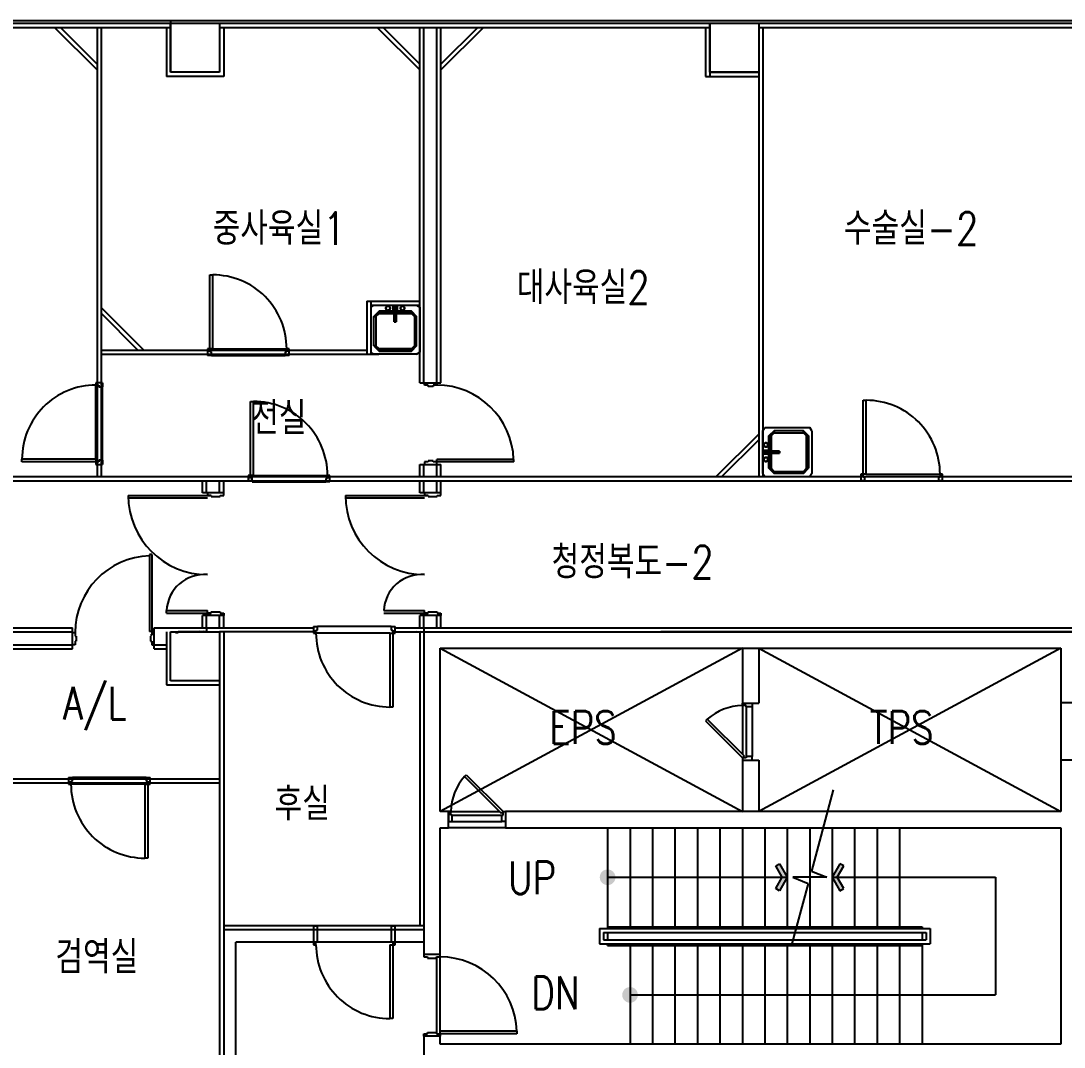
# Model space of a CAD drawing. Header units: millimetres. Extents: x 592430 to 684586, y -483905 to -416366.
# Drawn here: x 658899 to 671673, y -440043 to -427478 of the extents above; entities that cross this region are included whole.
import ezdxf
from ezdxf.enums import TextEntityAlignment as Align

# ---------------------------------------------------------------- set-up
doc = ezdxf.new("R2010")
doc.units = ezdxf.units.MM
doc.header["$LTSCALE"] = 500
for name, color, linetype in [('ARCH', 9, 'Continuous'), ('arch-col', 9, 'Continuous'), ('LAYOUT 변경(방화벽체추가)', 6, 'Continuous'), ('TXT', 7, 'Continuous'), ('동물실', 9, 'Continuous'), ('방화석고', 9, 'Continuous'), ('크린판넬', 4, 'Continuous')]:
    doc.layers.add(name, color=color, linetype=linetype)
doc.styles.add('GHD', font='simple.shx', dxfattribs={"bigfont": 'whgtxt.shx'})

# ---------------------------------------------------------------- blocks, each defined once
blk = doc.blocks.new('SINK')
at = {"layer": '동물실'}
for p, q in [((0, 262), (25, 300)), ((0, 262), (0, -262)), ((25, 300), (575, 300)), ((76, 198), (140, 262)), ((140, 262), (76, 198)), ((498, 262), (140, 262)), ((140, 262), (140, 236)), ((498, 262), (140, 262)), ((140, 236), (140, 262)), ((498, 262), (562, 198)), ((498, 236), (498, 262)), ((498, 262), (562, 198)), ((498, 236), (498, 262)), ((600, 262), (575, 300)), ((600, -262), (600, 262)), ((76, -198), (76, 198)), ((102, 198), (76, 198)), ((76, 198), (76, -198)), ((102, 198), (76, 198)), ((140, 236), (102, 198)), ((102, 198), (140, 236)), ((102, 198), (102, -198)), ((102, -198), (102, 198)), ((140, 236), (498, 236)), ((140, 236), (498, 236)), ((498, 236), (536, 198)), ((536, 198), (498, 236)), ((536, -198), (536, 198)), ((562, 198), (536, 198)), ((536, 198), (536, -198)), ((536, 198), (562, 198)), ((562, 198), (562, -198)), ((562, -198), (562, 198)), ((13, 89), (14, 96)), ((14, 96), (13, 89)), ((13, 89), (14, 96)), ((14, 96), (13, 89)), ((14, 82), (13, 89)), ((13, 89), (14, 82)), ((14, 82), (13, 89)), ((13, 89), (14, 82)), ((25, 13), (13, 25)), ((13, 25), (13, -25)), ((76, 25), (13, 25)), ((25, 13), (13, 25)), ((14, 96), (16, 102)), ((16, 102), (14, 96)), ((14, 96), (16, 102)), ((16, 102), (14, 96)), ((16, 76), (14, 82)), ((14, 82), (16, 76)), ((16, 76), (14, 82)), ((14, 82), (16, 76)), ((16, 102), (20, 107)), ((20, 107), (16, 102)), ((16, 102), (20, 107)), ((20, 107), (16, 102)), ((20, 71), (16, 76)), ((16, 76), (20, 71)), ((20, 71), (16, 76)), ((16, 76), (20, 71)), ((20, 107), (25, 111)), ((25, 111), (20, 107)), ((20, 107), (25, 111)), ((25, 111), (20, 107)), ((25, 67), (20, 71)), ((20, 71), (25, 67)), ((25, 67), (20, 71)), ((20, 71), (25, 67)), ((25, 111), (32, 114)), ((32, 114), (25, 111)), ((25, 111), (32, 114)), ((32, 114), (25, 111)), ((32, 64), (25, 67)), ((25, 67), (32, 64)), ((32, 64), (25, 67)), ((25, 67), (32, 64)), ((25, 13), (25, -13)), ((89, 13), (25, 13)), ((25, 13), (25, -13)), ((25, 13), (64, 13)), ((89, 13), (25, 13)), ((32, 114), (38, 115)), ((38, 115), (32, 114)), ((32, 114), (38, 115)), ((38, 115), (32, 114)), ((38, 64), (32, 64)), ((32, 64), (38, 64)), ((38, 64), (32, 64)), ((32, 64), (38, 64)), ((38, 115), (45, 114)), ((45, 114), (38, 115)), ((38, 115), (45, 114)), ((45, 114), (38, 115)), ((38, 64), (45, 64)), ((45, 64), (38, 64)), ((38, 64), (45, 64)), ((45, 64), (38, 64)), ((45, 114), (51, 111)), ((51, 111), (45, 114)), ((45, 114), (51, 111)), ((51, 111), (45, 114)), ((51, 67), (45, 64)), ((45, 64), (51, 67)), ((51, 67), (45, 64)), ((45, 64), (51, 67)), ((51, 111), (56, 107)), ((56, 107), (51, 111)), ((51, 111), (56, 107)), ((56, 107), (51, 111)), ((56, 71), (51, 67)), ((51, 67), (56, 71)), ((56, 71), (51, 67)), ((51, 67), (56, 71)), ((56, 107), (60, 102)), ((60, 102), (56, 107)), ((56, 107), (60, 102)), ((60, 102), (56, 107)), ((60, 76), (56, 71)), ((56, 71), (60, 76)), ((60, 76), (56, 71)), ((56, 71), (60, 76)), ((60, 102), (63, 96)), ((63, 96), (60, 102)), ((60, 102), (63, 96)), ((63, 96), (60, 102)), ((63, 82), (60, 76)), ((60, 76), (63, 82)), ((63, 82), (60, 76)), ((60, 76), (63, 82)), ((63, 96), (64, 89)), ((64, 89), (63, 96)), ((63, 96), (64, 89)), ((64, 89), (63, 96)), ((64, 89), (63, 82)), ((63, 82), (64, 89)), ((64, 89), (63, 82)), ((63, 82), (64, 89)), ((76, 25), (64, 13)), ((64, 13), (76, 25)), ((64, 13), (64, -13)), ((102, 13), (64, 13)), ((64, 13), (64, -13)), ((102, 13), (64, 13)), ((76, -25), (76, 25)), ((89, 13), (204, 13)), ((89, -13), (89, 13)), ((89, -13), (89, 13)), ((89, 13), (102, 13)), ((102, 13), (89, 13)), ((89, 13), (204, 13)), ((102, 13), (204, 13)), ((102, 13), (102, -13)), ((102, -13), (102, 13)), ((204, 13), (102, 13)), ((204, 13), (204, -13)), ((204, 13), (204, -13)), ((204, -13), (204, 13)), ((204, 13), (204, -13)), ((25, -13), (13, -25)), ((25, -13), (13, -25)), ((13, -25), (76, -25)), ((13, -89), (14, -82)), ((14, -82), (13, -89)), ((13, -89), (14, -82)), ((14, -82), (13, -89)), ((14, -96), (13, -89)), ((13, -89), (14, -96)), ((14, -96), (13, -89)), ((13, -89), (14, -96)), ((14, -82), (16, -76)), ((16, -76), (14, -82)), ((14, -82), (16, -76)), ((16, -76), (14, -82)), ((16, -102), (14, -96)), ((14, -96), (16, -102)), ((16, -102), (14, -96)), ((14, -96), (16, -102)), ((16, -76), (20, -71)), ((20, -71), (16, -76)), ((16, -76), (20, -71)), ((20, -71), (16, -76)), ((20, -107), (16, -102)), ((16, -102), (20, -107)), ((20, -107), (16, -102)), ((16, -102), (20, -107)), ((20, -71), (25, -67)), ((25, -67), (20, -71)), ((20, -71), (25, -67)), ((25, -67), (20, -71)), ((25, -111), (20, -107)), ((20, -107), (25, -111)), ((25, -111), (20, -107)), ((20, -107), (25, -111)), ((25, -13), (89, -13)), ((25, -13), (64, -13)), ((89, -13), (25, -13)), ((25, -67), (32, -64)), ((32, -64), (25, -67)), ((25, -67), (32, -64)), ((32, -64), (25, -67)), ((32, -114), (25, -111)), ((25, -111), (32, -114)), ((32, -114), (25, -111)), ((25, -111), (32, -114)), ((32, -64), (38, -64)), ((38, -64), (32, -64)), ((32, -64), (38, -64)), ((38, -64), (32, -64)), ((38, -115), (32, -114)), ((32, -114), (38, -115)), ((38, -115), (32, -114)), ((32, -114), (38, -115)), ((38, -64), (45, -64)), ((45, -64), (38, -64)), ((38, -64), (45, -64)), ((45, -64), (38, -64)), ((45, -114), (38, -115)), ((38, -115), (45, -114)), ((45, -114), (38, -115)), ((38, -115), (45, -114)), ((45, -64), (51, -67)), ((51, -67), (45, -64)), ((45, -64), (51, -67)), ((51, -67), (45, -64)), ((51, -111), (45, -114)), ((45, -114), (51, -111)), ((51, -111), (45, -114)), ((45, -114), (51, -111)), ((51, -67), (56, -71)), ((56, -71), (51, -67)), ((51, -67), (56, -71)), ((56, -71), (51, -67)), ((56, -107), (51, -111)), ((51, -111), (56, -107)), ((56, -107), (51, -111)), ((51, -111), (56, -107)), ((56, -71), (60, -76)), ((60, -76), (56, -71)), ((56, -71), (60, -76)), ((60, -76), (56, -71)), ((60, -102), (56, -107)), ((56, -107), (60, -102)), ((60, -102), (56, -107)), ((56, -107), (60, -102)), ((60, -76), (63, -82)), ((63, -82), (60, -76)), ((60, -76), (63, -82)), ((63, -82), (60, -76)), ((63, -96), (60, -102)), ((60, -102), (63, -96)), ((63, -96), (60, -102)), ((60, -102), (63, -96)), ((63, -82), (64, -89)), ((63, -82), (64, -89)), ((64, -89), (63, -82)), ((63, -82), (64, -89)), ((64, -89), (63, -96)), ((63, -96), (64, -89)), ((64, -89), (63, -96)), ((63, -96), (64, -89)), ((64, -13), (76, -25)), ((76, -25), (64, -13)), ((64, -13), (102, -13)), ((64, -13), (102, -13)), ((204, -13), (89, -13)), ((102, -13), (89, -13)), ((89, -13), (204, -13)), ((102, -13), (89, -13)), ((204, -13), (102, -13)), ((204, -13), (102, -13)), ((140, -262), (76, -198)), ((76, -198), (102, -198)), ((76, -198), (140, -262)), ((102, -198), (76, -198)), ((102, -198), (140, -236)), ((140, -236), (102, -198)), ((140, -236), (498, -236)), ((140, -262), (140, -236)), ((140, -236), (498, -236)), ((140, -262), (140, -236)), ((562, -198), (498, -262)), ((498, -236), (536, -198)), ((498, -262), (562, -198)), ((536, -198), (498, -236)), ((498, -236), (498, -262)), ((498, -236), (498, -262)), ((536, -198), (562, -198)), ((536, -198), (562, -198)), ((0, -262), (25, -300)), ((25, -300), (575, -300)), ((498, -262), (140, -262)), ((498, -262), (140, -262)), ((600, -262), (575, -300))]:
    blk.add_line(p, q, dxfattribs=at)

msp = doc.modelspace()

# ---------------------------------------------------------------- hatches: boundary and pattern name
at = {"layer": '동물실'}
h = msp.add_hatch(color=9, dxfattribs=at)
edge = h.paths.add_edge_path()
edge.add_arc((666082.8, -437963.5), 96, 360, 540)
edge.add_arc((666082.8, -437963.5), 96, 540, 720)
h = msp.add_hatch(color=9, dxfattribs=at)
edge = h.paths.add_edge_path()
edge.add_arc((666082.8, -437963.5), 96, 360, 540)
edge.add_arc((666082.8, -437963.5), 96, 540, 720)
for points in [[(668187.4, -438128.7), (668141.2, -438102), (668221.2, -437963.5), (668141.2, -437824.9), (668187.4, -437798.2), (668282.8, -437963.5)], [(668187.4, -438128.7), (668141.2, -438102), (668221.2, -437963.5), (668141.2, -437824.9), (668187.4, -437798.2), (668282.8, -437963.5)], [(668928.2, -438128.7), (668974.3, -438102), (668894.3, -437963.5), (668974.3, -437824.9), (668928.2, -437798.2), (668832.8, -437963.5)], [(668928.2, -438128.7), (668974.3, -438102), (668894.3, -437963.5), (668974.3, -437824.9), (668928.2, -437798.2), (668832.8, -437963.5)]]:
    msp.add_hatch(color=9, dxfattribs=at).paths.add_polyline_path(points)
h = msp.add_hatch(color=9, dxfattribs=at)
edge = h.paths.add_edge_path()
edge.add_arc((666357.8, -439403.5), 96, 360, 540)
edge.add_arc((666357.8, -439403.5), 96, 540, 720)
h = msp.add_hatch(color=9, dxfattribs=at)
edge = h.paths.add_edge_path()
edge.add_arc((666357.8, -439403.5), 96, 360, 540)
edge.add_arc((666357.8, -439403.5), 96, 540, 720)

# ---------------------------------------------------------------- linework, layer by layer
at = {"color": 9, "linetype": 'Continuous'}
msp.add_line((661532.7, -447308.5), (661532.7, -438758.5), dxfattribs=at)
at = {"layer": 'ARCH'}
msp.add_line((660282.8, -427478.5), (624832.8, -427478.6), dxfattribs=at)
at = {"layer": 'ARCH', "color": 9}
for p, q in [((660282.8, -427478.5), (624832.8, -427478.6)), ((683962.8, -427478.5), (660282.8, -427478.5))]:
    msp.add_line(p, q, dxfattribs=at)
at = {"layer": 'arch-col', "color": 9}
for p, q in [((660732.8, -427508.5), (661332.8, -427508.5)), ((660732.8, -427508.5), (661332.8, -427508.5)), ((667332.8, -427508.5), (667932.8, -427508.5)), ((667332.8, -427508.5), (667932.8, -427508.5))]:
    msp.add_line(p, q, dxfattribs=at)
at = {"layer": 'LAYOUT 변경(방화벽체추가)', "color": 9, "linetype": 'Continuous'}
for p, q in [((661172.8, -434908.5), (661172.8, -434958.5)), ((663832.8, -434908.5), (663832.8, -434958.5))]:
    msp.add_line(p, q, dxfattribs=at)
at = {"layer": '동물실', "color": 9}
for p, q in [((663782.8, -431908.5), (664042.8, -431908.5)), ((663842.8, -431938.5), (663842.8, -431908.5)), ((663887.8, -431938.5), (663842.8, -431938.5)), ((663887.8, -431953.5), (663887.8, -431938.5)), ((663947.8, -431953.5), (663887.8, -431953.5)), ((663992.8, -431938.5), (663947.8, -431938.5)), ((663947.8, -431938.5), (663947.8, -431953.5)), ((663992.8, -431908.5), (663992.8, -431938.5)), ((663782.8, -432908.5), (664042.8, -432908.5)), ((663887.8, -432878.5), (663842.8, -432878.5)), ((663842.8, -432878.5), (663842.8, -432908.5)), ((663947.8, -432863.5), (663887.8, -432863.5)), ((663887.8, -432863.5), (663887.8, -432878.5)), ((663947.8, -432878.5), (663947.8, -432863.5)), ((663992.8, -432878.5), (663947.8, -432878.5)), ((664932.8, -432848.5), (663992.8, -432848.5)), ((663992.8, -432878.5), (663992.8, -432848.5)), ((664932.8, -432878.5), (663992.8, -432878.5)), ((663992.8, -432908.5), (663992.8, -432878.5)), ((664932.8, -432878.5), (664932.8, -432848.5)), ((660472.8, -434013.5), (660472.8, -434953.5)), ((660502.8, -434013.5), (660472.8, -434013.5)), ((660502.8, -434013.5), (660502.8, -434953.5)), ((660502.8, -434953.5), (660472.8, -434953.5)), ((660532.8, -434953.5), (660502.8, -434953.5)), ((660502.8, -434953.5), (660502.8, -434998.5)), ((660732.8, -434958.5), (661332.8, -434958.5)), ((661082.8, -434943.5), (661082.8, -434943.5)), ((661132.8, -434943.5), (661132.8, -434943.5)), ((661132.8, -434943.5), (661132.8, -434943.5)), ((663482.8, -434958.5), (673857.8, -434958.5)), ((663742.8, -434943.5), (663742.8, -434943.5)), ((663792.8, -434943.5), (663792.8, -434943.5)), ((663792.8, -434943.5), (663792.8, -434943.5)), ((663832.8, -434958.5), (663832.8, -438458.5)), ((671832.8, -434958.5), (666732.8, -434958.5)), ((659532.8, -434968.5), (659562.8, -434968.5)), ((659562.8, -434968.5), (659562.8, -435013.5)), ((659562.8, -435013.5), (659577.8, -435013.5)), ((659577.8, -435073.5), (659562.8, -435073.5)), ((659562.8, -435073.5), (659562.8, -435118.5)), ((659577.8, -435013.5), (659577.8, -435073.5)), ((660502.8, -434998.5), (660487.8, -434998.5)), ((660487.8, -435013.5), (660487.8, -435073.5)), ((660487.8, -435073.5), (660502.8, -435073.5)), ((660502.8, -435073.5), (660502.8, -435118.5)), ((660792.8, -434968.5), (660822.8, -434968.5)), ((659562.8, -435118.5), (659532.8, -435118.5)), ((660502.8, -435118.5), (660532.8, -435118.5)), ((664032.8, -435158.5), (671632.8, -435158.3)), ((664032.8, -437158.5), (664032.8, -435158.5)), ((667733, -435158.3), (664033, -437158.5)), ((664033, -435158.3), (667733, -437158.5)), ((667733, -435158.3), (664033, -437158.5)), ((664033, -435158.3), (667733, -437158.5)), ((667732.8, -435158.5), (667732.8, -435829.8)), ((667932.8, -435158.5), (667932.8, -435829.8)), ((671633, -435158.3), (667933, -437158.5)), ((667933, -435158.3), (671633, -437158.5)), ((671633, -435158.3), (667933, -437158.5)), ((667933, -435158.3), (671633, -437158.5)), ((671632.8, -435158.3), (671632.8, -437158.5)), ((667732.8, -435829.8), (667932.8, -435829.8)), ((667732.8, -435829.8), (667852.8, -435829.8)), ((667732.8, -435859.8), (667732.8, -435829.8)), ((667852.8, -435829.8), (667852.8, -435874.8)), ((671832.6, -435829.7), (671632.6, -435829.7)), ((671832.8, -435829.7), (671632.6, -435829.7)), ((667732.8, -435859.8), (667732.8, -436457.2)), ((667777.8, -435859.8), (667732.8, -435859.8)), ((667777.8, -435874.8), (667777.8, -435859.8)), ((667777.8, -435874.8), (667777.8, -436484.8)), ((667852.8, -435874.8), (667777.8, -435874.8)), ((667852.8, -435874.8), (667852.8, -436484.8)), ((667303.4, -436026.8), (667282.1, -436048.1)), ((667282.1, -436048.1), (667732.8, -436499.8)), ((667303.4, -436026.8), (667754.1, -436478.5)), ((667732.8, -436499.8), (667754.1, -436478.5)), ((667852.8, -436484.8), (667777.8, -436484.8)), ((667777.8, -436484.8), (667777.8, -436499.8)), ((667852.8, -436529.8), (667852.8, -436484.8)), ((667777.8, -436499.8), (667732.8, -436499.8)), ((667732.8, -436499.8), (667732.8, -436529.8)), ((667732.8, -436529.8), (667732.8, -437158.5)), ((667732.8, -436529.8), (667932.8, -436529.8)), ((667732.8, -436529.8), (667852.8, -436529.8)), ((667932.8, -436529.8), (667932.8, -437158.5)), ((671832.6, -436529.7), (671632.6, -436529.7)), ((671832.8, -436529.7), (671632.6, -436529.7)), ((664329.8, -436729.1), (664351.1, -436707.8)), ((664329.8, -436729.1), (664351.1, -436707.8)), ((664329.8, -436729.1), (664781.5, -437179.8)), ((664329.8, -436729.1), (664781.5, -437179.8)), ((664351.1, -436707.8), (664802.8, -437158.5)), ((664351.1, -436707.8), (664802.8, -437158.5)), ((668844.3, -436893.9), (668578, -437887.9)), ((668844.3, -436893.9), (668578, -437887.9)), ((664132.8, -437158.5), (664032.8, -437158.5)), ((664033, -437158.5), (664032.8, -437158.5)), ((664132.8, -437158.5), (664032.8, -437158.5)), ((664132.8, -437358.5), (664132.8, -437158.5)), ((664132.8, -437158.5), (664132.8, -437278.5)), ((664162.8, -437158.5), (664132.8, -437158.5)), ((664132.8, -437158.5), (664132.8, -437278.5)), ((664162.8, -437158.5), (664132.8, -437158.5)), ((664162.8, -437158.5), (664760.2, -437158.5)), ((664162.8, -437203.5), (664162.8, -437158.5)), ((664162.8, -437158.5), (664760.2, -437158.5)), ((664162.8, -437203.5), (664162.8, -437158.5)), ((664177.8, -437203.5), (664162.8, -437203.5)), ((664177.8, -437203.5), (664162.8, -437203.5)), ((664177.8, -437203.5), (664787.8, -437203.5)), ((664177.8, -437278.5), (664177.8, -437203.5)), ((664177.8, -437203.5), (664787.8, -437203.5)), ((664177.8, -437278.5), (664177.8, -437203.5)), ((664802.8, -437158.5), (664781.5, -437179.8)), ((664802.8, -437158.5), (664781.5, -437179.8)), ((664787.8, -437278.5), (664787.8, -437203.5)), ((664787.8, -437203.5), (664802.8, -437203.5)), ((664787.8, -437278.5), (664787.8, -437203.5)), ((664787.8, -437203.5), (664802.8, -437203.5)), ((664802.8, -437203.5), (664802.8, -437158.5)), ((664802.8, -437158.5), (664832.8, -437158.5)), ((664802.8, -437203.5), (664802.8, -437158.5)), ((664802.8, -437158.5), (664832.8, -437158.5)), ((671632.8, -437158.5), (664832.8, -437158.5)), ((664832.8, -437158.5), (664832.8, -437358.5)), ((664832.8, -437158.5), (664832.8, -437278.5)), ((664832.8, -437158.5), (664832.8, -437278.5)), ((664032.8, -438908.5), (664032.8, -437358.5)), ((664032.8, -437358.5), (664132.8, -437358.5)), ((664032.8, -438908.5), (664032.8, -437358.5)), ((664132.8, -437278.5), (664177.8, -437278.5)), ((664132.8, -437278.5), (664177.8, -437278.5)), ((664832.8, -437358.5), (664132.8, -437358.5)), ((664832.8, -437358.5), (664132.8, -437358.5)), ((664177.8, -437278.5), (664787.8, -437278.5)), ((664177.8, -437278.5), (664787.8, -437278.5)), ((664832.8, -437278.5), (664787.8, -437278.5)), ((664832.8, -437278.5), (664787.8, -437278.5)), ((664832.8, -437358.5), (671632.8, -437358.5)), ((666082.8, -437358.5), (666082.8, -438588.5)), ((666082.8, -437358.5), (666082.8, -438588.5)), ((666357.8, -437358.5), (666357.8, -438568.5)), ((666357.8, -437358.5), (666357.8, -438568.5)), ((666632.8, -437358.5), (666632.8, -438568.5)), ((666632.8, -437358.5), (666632.8, -438568.5)), ((666907.8, -437358.5), (666907.8, -438568.5)), ((666907.8, -437358.5), (666907.8, -438568.5)), ((667182.8, -437358.5), (667182.8, -438568.5)), ((667182.8, -437358.5), (667182.8, -438568.5)), ((667457.8, -437358.5), (667457.8, -438568.5)), ((667457.8, -437358.5), (667457.8, -438568.5)), ((667732.8, -437358.5), (667732.8, -438568.5)), ((667732.8, -437358.5), (667732.8, -438568.5)), ((668007.8, -437358.5), (668007.8, -438568.5)), ((668007.8, -437358.5), (668007.8, -438568.5)), ((668282.8, -437358.5), (668282.8, -438568.5)), ((668282.8, -437358.5), (668282.8, -438568.5)), ((668557.8, -437358.5), (668557.8, -438568.5)), ((668557.8, -437358.5), (668557.8, -438568.5)), ((668832.8, -437358.5), (668832.8, -438568.5)), ((668832.8, -437358.5), (668832.8, -438568.5)), ((669107.8, -437358.5), (669107.8, -438568.5)), ((669107.8, -437358.5), (669107.8, -438568.5)), ((669382.8, -437358.5), (669382.8, -438568.5)), ((669382.8, -437358.5), (669382.8, -438568.5)), ((669657.8, -437358.5), (669657.8, -438568.5)), ((669657.8, -437358.5), (669657.8, -438568.5)), ((671632.8, -437358.5), (671632.8, -440008.5)), ((668141.2, -437824.9), (668187.4, -437798.2)), ((668141.2, -437824.9), (668187.4, -437798.2)), ((668221.2, -437963.5), (668141.2, -437824.9)), ((668221.2, -437963.5), (668141.2, -437824.9)), ((668187.4, -437798.2), (668282.8, -437963.5)), ((668187.4, -437798.2), (668282.8, -437963.5)), ((668578, -437887.9), (668766.4, -437963.5)), ((668578, -437887.9), (668766.4, -437963.5)), ((668928.2, -437798.2), (668832.8, -437963.5)), ((668928.2, -437798.2), (668832.8, -437963.5)), ((668894.3, -437963.5), (668974.3, -437824.9)), ((668894.3, -437963.5), (668974.3, -437824.9)), ((668974.3, -437824.9), (668928.2, -437798.2)), ((668974.3, -437824.9), (668928.2, -437798.2)), ((666082.8, -437963.5), (668282.8, -437963.5)), ((666082.8, -437963.5), (668282.8, -437963.5)), ((668141.2, -438102), (668221.2, -437963.5)), ((668141.2, -438102), (668221.2, -437963.5)), ((668282.8, -437963.5), (668187.4, -438128.7)), ((668282.8, -437963.5), (668187.4, -438128.7)), ((668766.4, -437963.5), (668349.1, -437963.5)), ((668349.1, -437963.5), (668537.5, -438039.1)), ((668766.4, -437963.5), (668349.1, -437963.5)), ((668349.1, -437963.5), (668537.5, -438039.1)), ((668832.8, -437963.5), (670832.8, -437963.5)), ((668832.8, -437963.5), (670832.8, -437963.5)), ((668832.8, -437963.5), (668928.2, -438128.7)), ((668832.8, -437963.5), (668928.2, -438128.7)), ((668974.3, -438102), (668894.3, -437963.5)), ((668974.3, -438102), (668894.3, -437963.5)), ((670832.8, -437963.5), (670832.8, -439403.5)), ((670832.8, -437963.5), (670832.8, -439403.5)), ((668187.4, -438128.7), (668141.2, -438102)), ((668187.4, -438128.7), (668141.2, -438102)), ((668537.5, -438039.1), (668331.8, -438806.8)), ((668537.5, -438039.1), (668331.8, -438806.8)), ((668928.2, -438128.7), (668974.3, -438102)), ((668928.2, -438128.7), (668974.3, -438102)), ((663832.8, -438458.5), (663832.8, -438908.5)), ((665982.8, -438588.5), (670032.8, -438588.5)), ((665982.8, -438588.5), (665982.8, -438778.5)), ((665982.8, -438588.5), (670032.8, -438588.5)), ((665982.8, -438588.5), (665982.8, -438778.5)), ((666032.8, -438638.5), (669982.8, -438638.5)), ((666032.8, -438638.5), (666032.8, -438728.5)), ((666032.8, -438638.5), (669982.8, -438638.5)), ((666032.8, -438638.5), (666032.8, -438728.5)), ((666082.8, -438568.5), (669932.8, -438568.5)), ((666082.8, -438568.5), (669932.8, -438568.5)), ((666082.8, -438638.5), (666082.8, -438728.5)), ((666082.8, -438638.5), (666082.8, -438728.5)), ((669932.8, -438568.5), (669932.8, -438588.5)), ((669932.8, -438568.5), (669932.8, -438588.5)), ((669932.8, -438638.5), (669932.8, -438728.5)), ((669932.8, -438638.5), (669932.8, -438728.5)), ((669982.8, -438638.5), (669982.8, -438728.5)), ((669982.8, -438638.5), (669982.8, -438728.5)), ((670032.8, -438588.5), (670032.8, -438778.5)), ((670032.8, -438588.5), (670032.8, -438778.5)), ((663832.8, -438708.5), (663832.8, -438908.5)), ((665982.8, -438778.5), (670032.8, -438778.5)), ((665982.8, -438778.5), (670032.8, -438778.5)), ((666032.8, -438728.5), (669982.8, -438728.5)), ((666032.8, -438728.5), (669982.8, -438728.5)), ((666082.8, -438798.5), (666082.8, -438778.5)), ((666082.8, -438798.5), (666082.8, -438778.5)), ((669932.8, -438778.5), (669932.8, -440008.5)), ((669932.8, -438778.5), (669932.8, -440008.5)), ((664032.8, -438908.5), (663832.8, -438908.5)), ((664032.8, -438908.5), (663832.8, -438908.5)), ((663832.8, -438908.5), (663832.8, -438938.5)), ((664032.8, -438938.5), (664032.8, -438908.5)), ((666082.8, -438798.5), (669932.8, -438798.5)), ((666082.8, -438798.5), (669932.8, -438798.5)), ((666357.8, -438798.5), (666357.8, -440008.5)), ((666357.8, -438798.5), (666357.8, -440008.5)), ((666632.8, -438798.5), (666632.8, -440008.5)), ((666632.8, -438798.5), (666632.8, -440008.5)), ((666907.8, -438798.5), (666907.8, -440008.5)), ((666907.8, -438798.5), (666907.8, -440008.5)), ((667182.8, -438798.5), (667182.8, -440008.5)), ((667182.8, -438798.5), (667182.8, -440008.5)), ((667457.8, -438798.5), (667457.8, -440008.5)), ((667457.8, -438798.5), (667457.8, -440008.5)), ((667732.8, -438798.5), (667732.8, -440008.5)), ((667732.8, -438798.5), (667732.8, -440008.5)), ((668007.8, -438798.5), (668007.8, -440008.5)), ((668007.8, -438798.5), (668007.8, -440008.5)), ((668282.8, -438798.5), (668282.8, -440008.5)), ((668282.8, -438798.5), (668282.8, -440008.5)), ((668557.8, -438798.5), (668557.8, -440008.5)), ((668557.8, -438798.5), (668557.8, -440008.5)), ((668832.8, -438798.5), (668832.8, -440008.5)), ((668832.8, -438798.5), (668832.8, -440008.5)), ((669107.8, -438798.5), (669107.8, -440008.5)), ((669107.8, -438798.5), (669107.8, -440008.5)), ((669382.8, -438798.5), (669382.8, -440008.5)), ((669382.8, -438798.5), (669382.8, -440008.5)), ((669657.8, -438798.5), (669657.8, -440008.5)), ((669657.8, -438798.5), (669657.8, -440008.5)), ((663832.8, -438938.5), (663877.8, -438938.5)), ((663877.8, -438938.5), (663877.8, -438953.5)), ((663877.8, -438953.5), (663987.8, -438953.5)), ((663987.8, -438953.5), (663987.8, -438938.5)), ((663987.8, -438938.5), (664032.8, -438938.5)), ((663987.8, -438953.5), (663987.8, -439863.5)), ((664032.8, -439878.5), (664032.8, -438938.5)), ((666357.8, -439403.5), (670832.8, -439403.5)), ((666357.8, -439403.5), (670832.8, -439403.5)), ((663832.8, -439908.5), (663832.8, -439878.5)), ((663832.8, -439878.5), (663877.8, -439878.5)), ((664032.8, -439908.5), (663832.8, -439908.5)), ((663832.8, -439908.5), (663832.8, -440208.5)), ((663832.8, -439908.5), (663832.8, -440208.5)), ((664032.8, -439908.5), (663832.8, -439908.5)), ((663877.8, -439878.5), (663877.8, -439863.5)), ((663877.8, -439863.5), (663987.8, -439863.5)), ((663987.8, -439863.5), (663987.8, -439878.5)), ((663987.8, -439878.5), (664032.8, -439878.5)), ((664972.3, -439848.5), (664032.8, -439848.5)), ((664032.8, -439878.5), (664032.8, -439848.5)), ((664972.3, -439878.5), (664032.8, -439878.5)), ((664032.8, -439878.5), (664032.8, -439908.5)), ((664032.8, -440008.5), (664032.8, -439908.5)), ((664032.8, -440008.5), (664032.8, -439908.5)), ((664972.3, -439848.5), (664972.3, -439878.5)), ((671632.8, -440008.5), (664032.8, -440008.5))]:
    msp.add_line(p, q, dxfattribs=at)
for centre, radius, start, end in [((663992.8, -432878.5), 940, 1.8271, 90), ((660502.8, -434968.5), 940, 91.8271, 180), ((667752.2, -436545.1), 685.6, 91.62686, 130.89578), ((664848.1, -437177.9), 685.6, 139.10422, 178.37314), ((664848.1, -437177.9), 685.6, 139.10422, 178.37314), ((664032.8, -439878.5), 940, 1.82712, 90)]:
    msp.add_arc(centre, radius, start, end, dxfattribs=at)
at = {"layer": '방화석고', "color": 9, "linetype": 'Continuous'}
for p, q in [((663837.8, -431908.5), (663997.8, -431908.5)), ((663837.8, -432908.5), (663997.8, -432908.5)), ((659532.8, -435123.5), (659532.8, -434963.5)), ((660532.8, -435123.5), (660532.8, -434963.5))]:
    msp.add_line(p, q, dxfattribs=at)
at = {"layer": '방화석고', "color": 9}
for p, q in [((660212.8, -433288.5), (661182.8, -433288.5)), ((660212.8, -433288.5), (661182.8, -433288.5)), ((661382.8, -433258.5), (661122.8, -433258.5)), ((661182.8, -433258.5), (661172.8, -433258.5)), ((661382.8, -433258.5), (661182.8, -433258.5)), ((661182.8, -433258.5), (661182.8, -433288.5)), ((661182.8, -433258.5), (661182.8, -433288.5)), ((661182.8, -433288.5), (661227.8, -433288.5)), ((661182.8, -433288.5), (661227.8, -433288.5)), ((661227.8, -433288.5), (661182.8, -433288.5)), ((661227.8, -433288.5), (661227.8, -433303.5)), ((661227.8, -433288.5), (661227.8, -433303.5)), ((661337.8, -433303.5), (661337.8, -433288.5)), ((661337.8, -433288.5), (661382.8, -433288.5)), ((661337.8, -433303.5), (661337.8, -433288.5)), ((661337.8, -433288.5), (661382.8, -433288.5)), ((661382.8, -433288.5), (661382.8, -433258.5)), ((661382.8, -433288.5), (661382.8, -433258.5)), ((662872.8, -433288.5), (663842.8, -433288.5)), ((662872.8, -433288.5), (663842.8, -433288.5)), ((664042.8, -433258.5), (663782.8, -433258.5)), ((663842.8, -433258.5), (663832.8, -433258.5)), ((664042.8, -433258.5), (663842.8, -433258.5)), ((663842.8, -433258.5), (663842.8, -433288.5)), ((663842.8, -433258.5), (663842.8, -433288.5)), ((663842.8, -433288.5), (663887.8, -433288.5)), ((663842.8, -433288.5), (663887.8, -433288.5)), ((663887.8, -433288.5), (663842.8, -433288.5)), ((663887.8, -433288.5), (663887.8, -433303.5)), ((663887.8, -433288.5), (663887.8, -433303.5)), ((663997.8, -433303.5), (663997.8, -433288.5)), ((663997.8, -433288.5), (664042.8, -433288.5)), ((663997.8, -433303.5), (663997.8, -433288.5)), ((663997.8, -433288.5), (664042.8, -433288.5)), ((664042.8, -433288.5), (664042.8, -433258.5)), ((664042.8, -433288.5), (664042.8, -433258.5)), ((660213.2, -433318.4), (661182.8, -433318.4)), ((660213.2, -433318.4), (661182.8, -433318.4)), ((661227.8, -433303.5), (661337.8, -433303.5)), ((661227.8, -433303.5), (661337.8, -433303.5)), ((662873.2, -433318.4), (663842.8, -433318.4)), ((662873.2, -433318.4), (663842.8, -433318.4)), ((663887.8, -433303.5), (663997.8, -433303.5)), ((663887.8, -433303.5), (663997.8, -433303.5)), ((660682.8, -434698.5), (661182.8, -434698.5)), ((660682.8, -434698.5), (661182.8, -434698.5)), ((660682.8, -434728.5), (660682.8, -434698.5)), ((661182.8, -434758.5), (661182.8, -434698.5)), ((663342.8, -434698.5), (663842.8, -434698.5)), ((663342.8, -434698.5), (663842.8, -434698.5)), ((663842.8, -434758.5), (663842.8, -434698.5)), ((660682.8, -434728.5), (661182.8, -434728.5)), ((660682.8, -434728.5), (661182.8, -434728.5)), ((661382.8, -434758.5), (661122.8, -434758.5)), ((661182.8, -434758.5), (661182.8, -434728.5)), ((661182.8, -434728.5), (661227.8, -434728.5)), ((661182.8, -434728.5), (661227.8, -434728.5)), ((661227.8, -434728.5), (661182.8, -434728.5)), ((661227.8, -434728.5), (661227.8, -434713.5)), ((661227.8, -434713.5), (661337.8, -434713.5)), ((661227.8, -434728.5), (661227.8, -434713.5)), ((661227.8, -434713.5), (661337.8, -434713.5)), ((661337.8, -434713.5), (661337.8, -434728.5)), ((661337.8, -434713.5), (661337.8, -434728.5)), ((661337.8, -434728.5), (661382.8, -434728.5)), ((661337.8, -434728.5), (661382.8, -434728.5)), ((661382.8, -434728.5), (661382.8, -434758.5)), ((661382.8, -434728.5), (661382.8, -434758.5)), ((663342.8, -434728.5), (663842.8, -434728.5)), ((663342.8, -434728.5), (663842.8, -434728.5)), ((664042.8, -434758.5), (663782.8, -434758.5)), ((663842.8, -434758.5), (663842.8, -434728.5)), ((663842.8, -434728.5), (663887.8, -434728.5)), ((663842.8, -434728.5), (663887.8, -434728.5)), ((663887.8, -434728.5), (663842.8, -434728.5)), ((663887.8, -434728.5), (663887.8, -434713.5)), ((663887.8, -434713.5), (663997.8, -434713.5)), ((663887.8, -434728.5), (663887.8, -434713.5)), ((663887.8, -434713.5), (663997.8, -434713.5)), ((663997.8, -434713.5), (663997.8, -434728.5)), ((663997.8, -434713.5), (663997.8, -434728.5)), ((663997.8, -434728.5), (664042.8, -434728.5)), ((663997.8, -434728.5), (664042.8, -434728.5)), ((664042.8, -434728.5), (664042.8, -434758.5)), ((664042.8, -434728.5), (664042.8, -434758.5))]:
    msp.add_line(p, q, dxfattribs=at)
for centre, radius, start, end in [((661182.8, -433288.5), 970, 180.00002, 270.00001), ((661182.8, -433288.5), 970, 180.00002, 270.00001), ((663842.8, -433288.5), 970, 180.00002, 270.00001), ((663842.8, -433288.5), 970, 180.00002, 270.00001), ((661144.5, -434719.1), 462.2, 85.2502, 177.44923), ((663804.5, -434719.1), 462.2, 85.2502, 177.44923)]:
    msp.add_arc(centre, radius, start, end, dxfattribs=at)
at = {"layer": '크린판넬', "color": 9, "linetype": 'Continuous'}
for p, q in [((651432.8, -427508.5), (660732.8, -427508.5)), ((660732.8, -427478.5), (660732.8, -428108.5)), ((660732.8, -428108.5), (660732.8, -427508.5)), ((660732.8, -427508.5), (660732.8, -428108.5)), ((660732.8, -428108.5), (660732.8, -427508.5)), ((661332.8, -427508.5), (667332.8, -427508.5)), ((661332.8, -427508.5), (661332.8, -428108.5)), ((661332.8, -427508.5), (661332.8, -428108.5)), ((661332.8, -427508.5), (661332.8, -428108.5)), ((667332.8, -427508.5), (667332.8, -428158.5)), ((667332.8, -428108.5), (667332.8, -427508.5)), ((667332.8, -428108.5), (667332.8, -427508.5)), ((667932.8, -427508.5), (667932.8, -433058.5)), ((667932.8, -427508.5), (683332.8, -427508.5)), ((667932.8, -427508.5), (667932.8, -428108.5)), ((667932.8, -427508.5), (667932.8, -428108.5)), ((651432.8, -427558.5), (660732.8, -427558.5)), ((659312.1, -427558.5), (659832.8, -428079.2)), ((659382.8, -427558.5), (659832.8, -428008.5)), ((659832.8, -427558.5), (659832.8, -433058.5)), ((659882.8, -427558.5), (659882.8, -433058.5)), ((660682.8, -427558.5), (660682.8, -428158.5)), ((661332.8, -427558.5), (667332.8, -427558.5)), ((661382.8, -427558.5), (661382.8, -428158.5)), ((663262.1, -427558.5), (663782.8, -428079.2)), ((663332.8, -427558.5), (663782.8, -428008.5)), ((663782.8, -431908.5), (663782.8, -427558.5)), ((663832.8, -431908.5), (663832.8, -427558.5)), ((663992.8, -431908.5), (663992.8, -427558.5)), ((664492.8, -427558.5), (664042.8, -428008.5)), ((664563.5, -427558.5), (664042.8, -428079.2)), ((664042.8, -431908.5), (664042.8, -427558.5)), ((667282.8, -427558.5), (667282.8, -428158.5)), ((667932.8, -427558.5), (683282.8, -427558.5)), ((667932.8, -427558.5), (667932.8, -433058.5)), ((667982.8, -427558.5), (667982.8, -433058.5)), ((667982.8, -427558.5), (667982.8, -433058.5)), ((661382.8, -428158.5), (660682.8, -428158.5)), ((661332.8, -428108.5), (660732.8, -428108.5)), ((661332.8, -428108.5), (660732.8, -428108.5)), ((661332.8, -428108.5), (660732.8, -428108.5)), ((667282.8, -428158.5), (667932.8, -428158.5)), ((667332.8, -428108.5), (667932.8, -428108.5)), ((667932.8, -428108.5), (667332.8, -428108.5)), ((667932.8, -428108.5), (667332.8, -428108.5)), ((661212.1, -431493.5), (661212.1, -430588.2)), ((661212.1, -430588.2), (661247.4, -430588.2)), ((661247.4, -431493.5), (661247.4, -430588.2)), ((660403.5, -431508.5), (659882.8, -430987.7)), ((663132.8, -430908.5), (663782.8, -430908.5)), ((663132.8, -430908.5), (663132.8, -431558.5)), ((663182.8, -430908.5), (663182.8, -431558.5)), ((663182.8, -430958.5), (663782.8, -430958.5)), ((660332.8, -431508.5), (659882.8, -431058.5)), ((659882.8, -431508.5), (663132.8, -431508.5)), ((661212.1, -431493.5), (661182.8, -431493.5)), ((661182.8, -431493.5), (661182.8, -431573.5)), ((661182.8, -431508.5), (661182.8, -431558.5)), ((661182.8, -431508.5), (661182.8, -431558.5)), ((661212.1, -431529.3), (661212.1, -431493.5)), ((661247.4, -431493.5), (661212.1, -431493.5)), ((661247.4, -431493.5), (662153.4, -431493.5)), ((662153.4, -431493.5), (662153.4, -431529.3)), ((662182.8, -431493.5), (662153.4, -431493.5)), ((662182.8, -431573.5), (662182.8, -431493.5)), ((662182.8, -431558.5), (662182.8, -431508.5)), ((659882.8, -431558.5), (663282.8, -431558.5)), ((661232.6, -431573.5), (661182.8, -431573.5)), ((661232.6, -431529.3), (661212.1, -431529.3)), ((661232.6, -431573.5), (661232.6, -431529.3)), ((661232.6, -431573.5), (662132.9, -431573.5)), ((662132.9, -431529.3), (662132.9, -431573.5)), ((662153.4, -431529.3), (662132.9, -431529.3)), ((662153.4, -431529.3), (662132.9, -431529.3)), ((662182.8, -431573.5), (662132.9, -431573.5)), ((659817.8, -431908.5), (659817.8, -431937.8)), ((659897.8, -431908.5), (659817.8, -431908.5)), ((659817.8, -431937.8), (659853.6, -431937.8)), ((659817.8, -432843.8), (659817.8, -431937.8)), ((659882.8, -431908.5), (659832.8, -431908.5)), ((659853.6, -431937.8), (659853.6, -431958.3)), ((659853.6, -431937.8), (659853.6, -431958.3)), ((659853.6, -431958.3), (659897.8, -431958.3)), ((659897.8, -431908.5), (659897.8, -431958.3)), ((659897.8, -432858.6), (659897.8, -431958.3)), ((661712.1, -433043.5), (661712.1, -432138.2)), ((661712.1, -432138.2), (661747.4, -432138.2)), ((661747.4, -433043.5), (661747.4, -432138.2)), ((669212.1, -433028.5), (669212.1, -432123.2)), ((669212.1, -432123.2), (669247.4, -432123.2)), ((669247.4, -433028.5), (669247.4, -432123.2)), ((667412.1, -433058.5), (667932.8, -432537.7)), ((667482.8, -433058.5), (667932.8, -432608.5)), ((659817.8, -432843.8), (658912.5, -432843.8)), ((658912.5, -432879.1), (658912.5, -432843.8)), ((659817.8, -432879.1), (658912.5, -432879.1)), ((659817.8, -432843.8), (659817.8, -432879.1)), ((659817.8, -432879.1), (659817.8, -432908.5)), ((659853.6, -432879.1), (659817.8, -432879.1)), ((659817.8, -432908.5), (659897.8, -432908.5)), ((659832.8, -432908.5), (659882.8, -432908.5)), ((659832.8, -432908.5), (659882.8, -432908.5)), ((659853.6, -432858.6), (659853.6, -432879.1)), ((659897.8, -432858.6), (659853.6, -432858.6)), ((659897.8, -432858.6), (659897.8, -432908.5)), ((663782.8, -433058.5), (663782.8, -432908.5)), ((663832.8, -433058.5), (663832.8, -432908.5)), ((663992.8, -433058.5), (663992.8, -432908.5)), ((664042.8, -433058.5), (664042.8, -432908.5)), ((661712.1, -433043.5), (661682.8, -433043.5)), ((661682.8, -433043.5), (661682.8, -433123.5)), ((661712.1, -433079.3), (661712.1, -433043.5)), ((661747.4, -433043.5), (661712.1, -433043.5)), ((661747.4, -433043.5), (662653.4, -433043.5)), ((662653.4, -433043.5), (662653.4, -433079.3)), ((662682.8, -433043.5), (662653.4, -433043.5)), ((662682.8, -433123.5), (662682.8, -433043.5)), ((669212.1, -433028.5), (669182.8, -433028.5)), ((669182.8, -433028.5), (669182.8, -433108.5)), ((669182.8, -433043.5), (669182.8, -433093.5)), ((669182.8, -433043.5), (669182.8, -433093.5)), ((669212.1, -433064.3), (669212.1, -433028.5)), ((669247.4, -433028.5), (669212.1, -433028.5)), ((669247.4, -433028.5), (670153.4, -433028.5)), ((670153.4, -433028.5), (670153.4, -433064.3)), ((670182.8, -433028.5), (670153.4, -433028.5)), ((670182.8, -433108.5), (670182.8, -433028.5)), ((670182.8, -433093.5), (670182.8, -433043.5)), ((653182.8, -433058.5), (664042.8, -433058.5)), ((653182.8, -433108.5), (664042.8, -433108.5)), ((661122.8, -433258.5), (661122.8, -433108.5)), ((661172.8, -433258.5), (661172.8, -433108.5)), ((661332.8, -433258.5), (661332.8, -433108.5)), ((661382.8, -433258.5), (661382.8, -433108.5)), ((661682.8, -433058.5), (661682.8, -433108.5)), ((661682.8, -433058.5), (661682.8, -433108.5)), ((661732.6, -433108.5), (661682.8, -433108.5)), ((661732.6, -433064.3), (661712.1, -433064.3)), ((661732.6, -433108.5), (661732.6, -433064.3)), ((661732.6, -433123.5), (662632.9, -433123.5)), ((662632.9, -433079.3), (662632.9, -433123.5)), ((662653.4, -433079.3), (662632.9, -433079.3)), ((662653.4, -433079.3), (662632.9, -433079.3)), ((662682.8, -433123.5), (662632.9, -433123.5)), ((662682.8, -433108.5), (662682.8, -433058.5)), ((663782.8, -433258.5), (663782.8, -433108.5)), ((663832.8, -433258.5), (663832.8, -433108.5)), ((663992.8, -433258.5), (663992.8, -433108.5)), ((664042.8, -433058.5), (677182.8, -433058.5)), ((664042.8, -433108.5), (677182.8, -433108.5)), ((664042.8, -433258.5), (664042.8, -433108.5)), ((669232.6, -433108.5), (669182.8, -433108.5)), ((669232.6, -433064.3), (669212.1, -433064.3)), ((669232.6, -433108.5), (669232.6, -433064.3)), ((669232.6, -433108.5), (670132.9, -433108.5)), ((670132.9, -433064.3), (670132.9, -433108.5)), ((670153.4, -433064.3), (670132.9, -433064.3)), ((670153.4, -433064.3), (670132.9, -433064.3)), ((670182.8, -433108.5), (670132.9, -433108.5)), ((661122.8, -434908.5), (661122.8, -434758.5)), ((661172.8, -434908.5), (661172.8, -434758.5)), ((661332.8, -434908.5), (661332.8, -434758.5)), ((661382.8, -434908.5), (661382.8, -434758.5)), ((663782.8, -434908.5), (663782.8, -434758.5)), ((663832.8, -434908.5), (663832.8, -434758.5)), ((663992.8, -434908.5), (663992.8, -434758.5)), ((664042.8, -434908.5), (664042.8, -434758.5)), ((654982.8, -434908.5), (659532.8, -434908.5)), ((654982.8, -434958.5), (659532.8, -434958.5)), ((659532.8, -435168.5), (659532.8, -434908.5)), ((660532.8, -434908.5), (662482.8, -434908.5)), ((660532.8, -435168.5), (660532.8, -434908.5)), ((660682.8, -434958.5), (660682.8, -435608.5)), ((660732.8, -435558.5), (660732.8, -434958.5)), ((660732.8, -435558.5), (660732.8, -434958.5)), ((660822.8, -434908.5), (661172.8, -434908.5)), ((661172.8, -434958.5), (660822.8, -434958.5)), ((662482.8, -434958.5), (661332.8, -434958.5)), ((661332.8, -434958.5), (661332.8, -435558.5)), ((661382.8, -434958.5), (661382.8, -447408.5)), ((662482.8, -434893.5), (662482.8, -434973.5)), ((662482.8, -434893.5), (662532.6, -434893.5)), ((662482.8, -434908.5), (662482.8, -434958.5)), ((662512.1, -434937.6), (662532.6, -434937.6)), ((662512.1, -434973.5), (662512.1, -434937.6)), ((662512.1, -434937.6), (662532.6, -434937.6)), ((662532.6, -434937.6), (662532.6, -434893.5)), ((663432.9, -434893.5), (662532.6, -434893.5)), ((663432.9, -434893.5), (663432.9, -434937.6)), ((663432.9, -434893.5), (663482.8, -434893.5)), ((663432.9, -434937.6), (663453.4, -434937.6)), ((663453.4, -434937.6), (663453.4, -434973.5)), ((663482.8, -434973.5), (663482.8, -434893.5)), ((663482.8, -434908.5), (676532.8, -434908.5)), ((663482.8, -434958.5), (663482.8, -434908.5)), ((663482.8, -434958.5), (663482.8, -434908.5)), ((663782.8, -434958.5), (663782.8, -438558.5)), ((662482.8, -434973.5), (662512.1, -434973.5)), ((663418.2, -434973.5), (662512.1, -434973.5)), ((663418.2, -434973.5), (663418.2, -435878.7)), ((663418.2, -434973.5), (663453.4, -434973.5)), ((663453.4, -434973.5), (663482.8, -434973.5)), ((663453.4, -434973.5), (663453.4, -435878.7)), ((654982.8, -435118.5), (659532.8, -435118.5)), ((654982.8, -435168.5), (659532.8, -435168.5)), ((660532.8, -435118.5), (660682.8, -435118.5)), ((660532.8, -435168.5), (660682.8, -435168.5)), ((661332.8, -435558.5), (660732.8, -435558.5)), ((661332.8, -435558.5), (660732.8, -435558.5)), ((661332.8, -435558.5), (661332.8, -447408.5)), ((660682.8, -435608.5), (661332.8, -435608.5)), ((663453.4, -435878.7), (663418.2, -435878.7)), ((659482.8, -436743.5), (659482.8, -436823.5)), ((659482.8, -436743.5), (659532.6, -436743.5)), ((659532.6, -436787.6), (659532.6, -436743.5)), ((660432.9, -436743.5), (659532.6, -436743.5)), ((660432.9, -436743.5), (660432.9, -436787.6)), ((660432.9, -436743.5), (660482.8, -436743.5)), ((660482.8, -436823.5), (660482.8, -436743.5)), ((658782.8, -436758.5), (661332.8, -436758.5)), ((658782.8, -436808.5), (661332.8, -436808.5)), ((659482.8, -436758.5), (659482.8, -436808.5)), ((659482.8, -436823.5), (659512.1, -436823.5)), ((659512.1, -436787.6), (659532.6, -436787.6)), ((659512.1, -436823.5), (659512.1, -436787.6)), ((659512.1, -436787.6), (659532.6, -436787.6)), ((660418.2, -436823.5), (659512.1, -436823.5)), ((660418.2, -436823.5), (660418.2, -437728.7)), ((660418.2, -436823.5), (660453.4, -436823.5)), ((660432.9, -436787.6), (660453.4, -436787.6)), ((660453.4, -436787.6), (660453.4, -436823.5)), ((660453.4, -436823.5), (660482.8, -436823.5)), ((660453.4, -436823.5), (660453.4, -437728.7)), ((660482.8, -436808.5), (660482.8, -436758.5)), ((660482.8, -436808.5), (660482.8, -436758.5)), ((660453.4, -437728.7), (660418.2, -437728.7)), ((661332.8, -438583.5), (661332.8, -447408.5)), ((663832.8, -438558.5), (661382.8, -438558.5)), ((663832.8, -438608.5), (661382.8, -438608.5)), ((662482.8, -438558.5), (662482.8, -438788.5)), ((662482.8, -438558.5), (662532.6, -438558.5)), ((662532.6, -438752.6), (662532.6, -438558.5)), ((663432.9, -438558.5), (662532.6, -438558.5)), ((663432.9, -438558.5), (663432.9, -438752.6)), ((663432.9, -438558.5), (663482.8, -438558.5)), ((663482.8, -438788.5), (663482.8, -438558.5)), ((663482.8, -438773.5), (663482.8, -438573.5)), ((663482.8, -438773.5), (663482.8, -438573.5)), ((663832.8, -438758.5), (661532.7, -438758.5)), ((662482.8, -438788.5), (662512.1, -438788.5)), ((662512.1, -438752.6), (662532.6, -438752.6)), ((662512.1, -438788.5), (662512.1, -438752.6)), ((662512.1, -438752.6), (662532.6, -438752.6)), ((663418.2, -438788.5), (663418.2, -439693.7)), ((663418.2, -438788.5), (663453.4, -438788.5)), ((663432.9, -438752.6), (663453.4, -438752.6)), ((663453.4, -438752.6), (663453.4, -438788.5)), ((663453.4, -438788.5), (663482.8, -438788.5)), ((663453.4, -438788.5), (663453.4, -439693.7)), ((663453.4, -439693.7), (663418.2, -439693.7))]:
    msp.add_line(p, q, dxfattribs=at)
for centre, start, end in [((661248.7, -431492.9), 359.96385, 90.08492), ((659817.2, -432842.5), 89.96385, 180.08492), ((661748.7, -433042.9), 359.96385, 90.08492), ((669248.7, -433027.9), 359.96385, 90.08492), ((663416.8, -434974), 179.96385, 270.08492), ((660416.8, -436824), 179.96385, 270.08492), ((663416.8, -438789), 179.96385, 270.08492)]:
    msp.add_arc(centre, 904.7, start, end, dxfattribs=at)

# ---------------------------------------------------------------- block references
at = {"layer": '동물실', "color": 9, "linetype": 'Continuous', "xscale": -1, "rotation": 180}
msp.add_blockref('SINK', (667982.8, -432758.5), dxfattribs=at)
at = {"layer": '크린판넬', "color": 9, "linetype": 'Continuous', "xscale": -1, "rotation": 90}
msp.add_blockref('SINK', (663482.8, -430958.5), dxfattribs=at)

# ---------------------------------------------------------------- texts
at = {"layer": 'TXT', "color": 9, "style": 'GHD', "width": 0.8}
for s, p in [('중사육실1', (661247.2, -430221.1)), ('수술실-2', (668977.1, -430221.1)), ('대사육실2', (664970, -430944.6)), ('전실', (661718.5, -432543.2)), ('청정복도-2', (665396.8, -434304.8)), ('A/L', (659413.8, -436030.5)), ('후실', (662005.4, -437265.5)), ('UP', (664863.7, -438170.6)), ('UP', (664863.7, -438170.6)), ('검역실', (659320.7, -439141.4)), ('DN', (665150.6, -439577.8)), ('DN', (665150.6, -439577.8))]:
    msp.add_text(s, height=400, dxfattribs=at).set_placement(p)
for s, p in [('EPS', (665782.5, -436127.9)), ('EPS', (665782.5, -436127.9)), ('TPS', (669682.5, -436127.9)), ('TPS', (669682.5, -436127.9))]:
    msp.add_text(s, height=400, dxfattribs=at).set_placement(p, align=Align.MIDDLE_CENTER)

doc.saveas('drawing.dxf')
